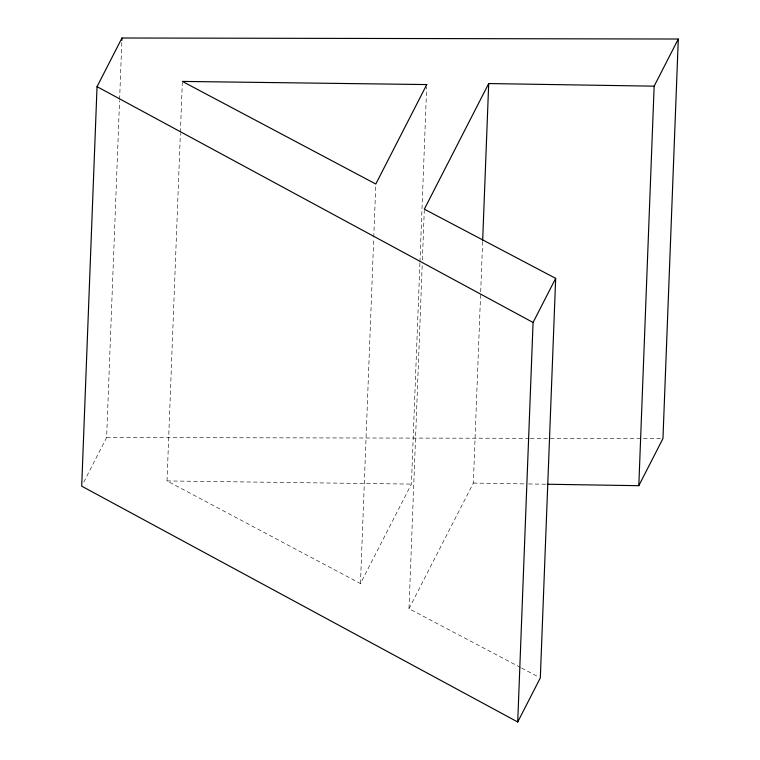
<?xml version="1.0" encoding="UTF-8"?>
<svg xmlns="http://www.w3.org/2000/svg" width="760" height="760" viewBox="0 0 760 760"><rect width="100%" height="100%" fill="white"/><g stroke="black" fill="none" stroke-linecap="round" stroke-linejoin="round"><path stroke-width="0.57" stroke-dasharray="3.8 2.85" d="M83.771 482.115L106.618 437.522L119.567 100.643M119.605 99.465L121.837 41.543M419.909 263.055L411.416 484.091L360.459 583.547L167.019 480.938L180.367 133.427M180.414 132.24L182.314 82.593M360.459 583.547L373.72 238.393M373.768 237.215L375.763 185.202M419.957 261.867L426.673 86.934M520.514 667.461L408.984 608.693L422.199 264.727M422.38 259.996L424.289 210.349M408.984 608.693L473.347 483.075L482.609 241.946M106.618 437.522L529.197 438.301M530.385 438.311L661.77 438.548M167.019 480.938L411.416 484.091M473.347 483.075L524.98 483.892M528.504 483.949L546.107 484.224M521.559 668.011L538.241 676.799"/><path stroke-width="1.14" d="M97.043 86.649L81.7 486.172L517.721 722L540.322 677.892L555.674 278.369L424.337 209.171L488.699 83.552L654.151 86.165L678.3 39.026L121.97 38L97.043 86.649L533.073 322.477L517.721 722M121.875 40.365L121.97 38M482.657 240.758L488.699 83.552M547.276 484.243L638.808 485.688L654.151 86.165M678.3 39.026L662.957 438.548L638.808 485.688M533.073 322.477L555.674 278.369M426.769 84.569L375.81 184.024L182.362 81.415L426.769 84.569"/></g></svg>
